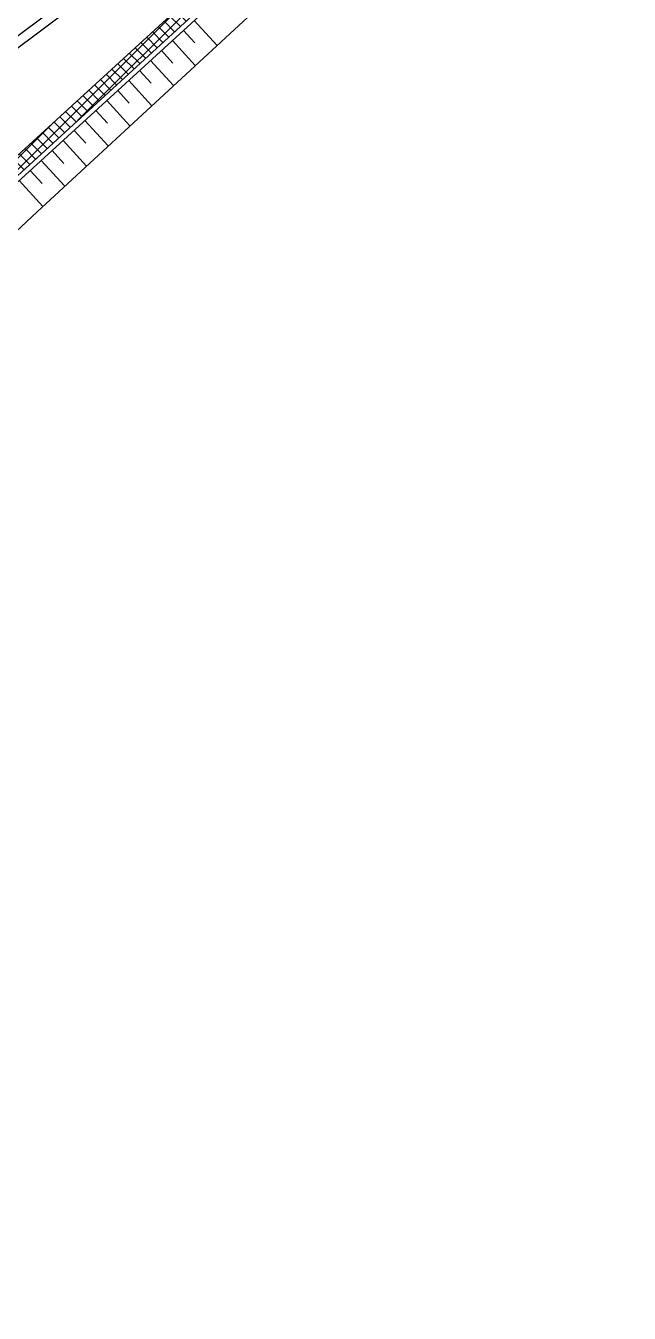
# Model space of a CAD drawing. Header units: metres. Extents: x 2306714 to 2308412, y 453204 to 454783.
# Drawn here: x 2308046.1 to 2308107.2, y 454341.4 to 454471.7 of the extents above; entities that cross this region are included whole.
import ezdxf

# ---------------------------------------------------------------- set-up
doc = ezdxf.new("R2010")
doc.units = ezdxf.units.M
doc.layers.add('АД_серый', color=250, linetype='Continuous')
doc.layers.add('ГП_АД том 3.2.6', color=250, linetype='Continuous', lineweight=40)

# ---------------------------------------------------------------- blocks, each defined once
blk = doc.blocks.new('АД 3.2.6')
at = {"layer": 'АД_серый'}
h = blk.add_hatch(dxfattribs=at)
h.set_pattern_fill('ANSI37', color=256, scale=0.25)
h.set_pattern_definition([(45, (-2306981.54755, -453219.10406), (-0.56126600757, 0.56126600757), []), (135, (-2306981.54755, -453219.10406), (-0.56126600757, -0.56126600757), [])])
edge = h.paths.add_edge_path()
edge.add_line((1447.45, 1552.31), (1448.99, 1553.5))
edge.add_line((1448.99, 1553.5), (1448.07, 1554.68))
edge.add_line((1448.07, 1554.68), (1446.52, 1553.48))
edge.add_arc((1539.26, 1427.4), 156.52, 126.3388, 128.5977)
edge.add_line((1441.62, 1549.73), (1440.29, 1548.66))
edge.add_line((1440.29, 1548.66), (1432.44, 1542.43))
edge.add_line((1432.44, 1542.43), (1424.53, 1535.68))
edge.add_line((1424.53, 1535.68), (1399.62, 1514.54))
edge.add_line((1399.62, 1514.54), (1338.63, 1462.78))
edge.add_line((1338.63, 1462.78), (1277.63, 1411.02))
edge.add_arc((2570.05, -111.7), 1997.25, 130.3233, 132.47511)
edge.add_line((1221.37, 1361.42), (1158.76, 1304.09))
edge.add_line((1158.76, 1304.09), (1121.88, 1270.33))
edge.add_line((1121.88, 1270.33), (1072.46, 1225.09))
edge.add_line((1072.46, 1225.09), (1074.58, 1224.99))
edge.add_line((1074.58, 1224.99), (1122.89, 1269.22))
edge.add_line((1122.89, 1269.22), (1159.77, 1302.99))
edge.add_line((1159.77, 1302.99), (1222.38, 1360.31))
edge.add_arc((2570.05, -111.7), 1995.75, 130.3233, 132.47511, ccw=False)
edge.add_line((1278.6, 1409.87), (1339.6, 1461.64))
edge.add_line((1339.6, 1461.64), (1344.16, 1465.5))
edge.add_arc((1344.22, 1459.65), 5.85, 90.6321, 130.32)
edge.add_line((1340.44, 1464.11), (1340.34, 1464.23))
edge.add_line((1340.34, 1464.23), (1353.28, 1475.21))
edge.add_line((1353.28, 1475.21), (1353.37, 1475.08))
edge.add_arc((1356.86, 1470.31), 5.91, 126.2337, 169.9147)
edge.add_line((1351.04, 1471.35), (1383.52, 1498.91))
edge.add_arc((1383.58, 1493.06), 5.85, 90.6048, 130.32)
edge.add_line((1379.79, 1497.52), (1379.7, 1497.63))
edge.add_line((1379.7, 1497.63), (1392.28, 1508.31))
edge.add_line((1392.28, 1508.31), (1392.37, 1508.2))
edge.add_arc((1396.16, 1503.74), 5.85, 130.32, 170.0351)
edge.add_line((1390.4, 1504.75), (1400.59, 1513.4))
edge.add_line((1400.59, 1513.4), (1433.38, 1541.22))
edge.add_line((1433.38, 1541.22), (1441.27, 1547.53))
edge.add_line((1441.27, 1547.53), (1442.57, 1548.57))
edge.add_arc((1539.19, 1427.5), 154.9, 126.3155, 128.5929, ccw=False)
for p, q in [((1103.17, 1250.48, 149.18), (1105.48, 1247.96, 149.18)), ((1100.95, 1248.46, 149.18), (1103.27, 1245.92, 149.18)), ((1102.06, 1249.47, 149.18), (1103.22, 1248.21, 149.18)), ((1099.85, 1247.44, 149.18), (1101.01, 1246.17, 149.18)), ((1098.74, 1246.43, 149.18), (1101.07, 1243.89, 149.18)), ((1097.63, 1245.42, 149.18), (1098.8, 1244.14, 149.18)), ((1095.42, 1243.39, 149.18), (1096.59, 1242.11, 149.18)), ((1096.53, 1244.41, 149.18), (1098.87, 1241.85, 149.18)), ((1094.32, 1242.38, 149.18), (1096.66, 1239.81, 149.18)), ((1093.21, 1241.37, 149.18), (1094.39, 1240.08, 149.18)), ((1091, 1239.34, 149.18), (1092.18, 1238.05, 149.18)), ((1092.1, 1240.35, 149.18), (1094.46, 1237.78, 149.18)), ((1089.89, 1238.33, 149.18), (1092.26, 1235.74, 149.18)), ((1088.78, 1237.32, 149.18), (1089.97, 1236.02, 149.18)), ((1086.57, 1235.29, 149.18), (1087.76, 1233.99, 149.18)), ((1087.68, 1236.3, 149.18), (1090.06, 1233.71, 149.18)), ((1085.46, 1234.28, 149.18), (1087.85, 1231.67, 149.18))]:
    blk.add_line(p, q, dxfattribs=at)
blk.add_lwpolyline([(1155.02, 1308.13), (1142.51, 1296.67), (1105.62, 1262.91), (1078.63, 1242.73), (1077.45, 1241.85), (1066.39, 1231.72), (1055.33, 1221.59), (1048.63, 1214.1), (1047.29, 1212.6), (1031.87, 1195.38), (736.84, 925.27), (717.75, 911.01), (708.67, 904.22), (686.54, 883.96), (663.09, 857.75), (539, 744.14)], dxfattribs=at)
blk.add_lwpolyline([(59.06, 297.28), (1052.55, 1206.85), (1054.03, 1208.2), (1057.4, 1204.52), (1064.78, 1211.27), (1075.84, 1221.4), (1072.46, 1225.09), (1073.94, 1226.44), (1221.37, 1361.42, -0.009404), (1277.72, 1411.09), (1417.2, 1529.46), (1424.53, 1535.68, 0.001297), (1432.44, 1542.43, 0.001252), (1440.29, 1548.66), (1441.58, 1549.7), (1441.62, 1549.73, -0.009857), (1446.52, 1553.48), (1448.07, 1554.68)], format="xyb", dxfattribs=at)
at = {"layer": 'АД_серый', "flags": 128}
blk.add_lwpolyline([(1344.16, 1465.5), (1278.69, 1409.95, 0.009404), (1222.38, 1360.31), (1074.58, 1224.99), (1077.96, 1221.31), (1065.79, 1210.16), (1057.31, 1202.4), (1053.93, 1206.09), (60.07, 296.18, 0.03779), (-4.06, 227.87), (-26.79, 199.67, -0.037789), (-91.8, 130.43), (-211.22, 21.1), (-212.23, 22.21)], format="xyb", dxfattribs=at)
at = {"layer": 'АД_серый', "linetype": 'Continuous', "flags": 128}
for points in [[(852.54, 1021.03), (870.98, 1037.91), (871.88, 1038.73), (889.42, 1054.79), (890.46, 1055.74), (907.86, 1071.68), (926.3, 1088.56), (944.74, 1105.44), (945.63, 1106.26), (963.18, 1122.32), (976.35, 1134.38), (981.62, 1139.2), (985.31, 1142.58), (1000.06, 1156.08), (1018.5, 1172.97), (1019.39, 1173.78), (1036.94, 1189.85), (1053.9, 1205.38), (1057.28, 1201.69), (1066.13, 1209.79), (1078.67, 1221.27), (1075.29, 1224.96), (1084.88, 1233.74), (1110.69, 1257.38)], [(866.14, 1045), (883.68, 1061.06), (884.72, 1062.01), (902.12, 1077.95), (920.56, 1094.83), (939, 1111.71), (939.89, 1112.53), (957.44, 1128.59), (970.61, 1140.65), (975.88, 1145.47), (979.57, 1148.85), (994.32, 1162.35), (1012.76, 1179.24), (1013.65, 1180.05), (1031.2, 1196.12), (1046.61, 1213.34), (1047.95, 1214.84), (1054.65, 1222.33), (1064.97, 1231.79), (1065.71, 1232.46), (1067.19, 1233.81), (1076.78, 1242.59), (1104.95, 1263.65)], [(989.18, 1138.35), (1003.2, 1152.66), (1021.44, 1169.75), (1022.33, 1170.58), (1039.7, 1186.83), (1053.03, 1199.17), (1057.62, 1197.98), (1061.58, 1199.95), (1068.9, 1206.76), (1079.13, 1216.33), (1082.4, 1221.27), (1081.28, 1225.52), (1087.27, 1231.13), (1112.97, 1254.89)]]:
    blk.add_lwpolyline(points, dxfattribs=at)

msp = doc.modelspace()

# ---------------------------------------------------------------- block references
at = {"layer": 'ГП_АД том 3.2.6'}
msp.add_blockref('АД 3.2.6', (2306959.994, 453221.76), dxfattribs=at)

doc.saveas('drawing.dxf')
